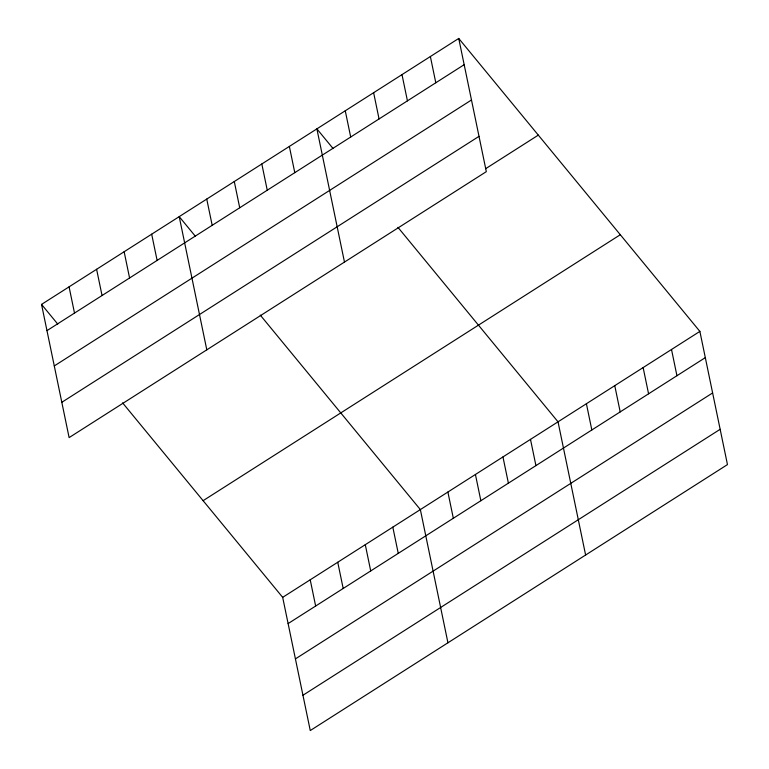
<?xml version="1.0" encoding="UTF-8"?>
<svg xmlns="http://www.w3.org/2000/svg" width="769" height="769" viewBox="0 0 769 769"><rect width="100%" height="100%" fill="white"/><g stroke="black" fill="none" stroke-linecap="round" stroke-linejoin="round"><path stroke-width="1.15" d="M458.737 38.45L486.325 171.65L69.123 437.599L41.536 304.399L458.737 38.45L699.877 331.401L727.464 464.601L310.263 730.55L282.675 597.35L122.607 402.879M46.976 330.632L464.168 64.692M54.282 365.929L471.484 99.989M61.808 402.302L479.01 136.353M485.624 168.709L538.31 135.123M203.103 500.677L620.304 234.728M282.675 597.35L699.877 331.401M288.115 623.582L705.308 357.643M295.421 658.889L712.623 392.94M302.948 695.253L720.149 429.304M333.102 148.561L316.886 128.875L344.474 262.075M397.958 227.355L558.025 421.825L585.613 555.026M195.422 236.323L179.215 216.637L206.803 349.837M260.278 315.117L420.355 509.587L447.942 642.788M41.536 304.399L57.752 324.085M671.51 349.482L676.941 375.724M643.134 367.572L648.575 393.805M614.767 385.654L620.199 411.896M586.401 403.735L591.832 429.977M530.495 439.378L535.926 465.61M430.371 56.531L435.802 82.773M502.955 456.93L508.396 483.163M401.995 74.622L407.435 100.854M475.425 474.483L480.856 500.715M373.628 92.703L379.059 118.945M447.885 492.035L453.326 518.268M345.262 110.784L350.693 137.026M392.815 527.14L398.255 553.372M289.355 146.427L294.787 172.66M365.285 544.692L370.716 570.925M261.816 163.98L267.256 190.212M337.745 562.245L343.185 588.477M234.285 181.532L239.717 207.765M310.215 579.797L315.646 606.03M206.746 199.084L212.186 225.317M151.676 234.189L157.116 260.422M124.145 251.742L129.577 277.974M96.606 269.294L102.046 295.527M69.075 286.847L74.506 313.079"/></g></svg>
